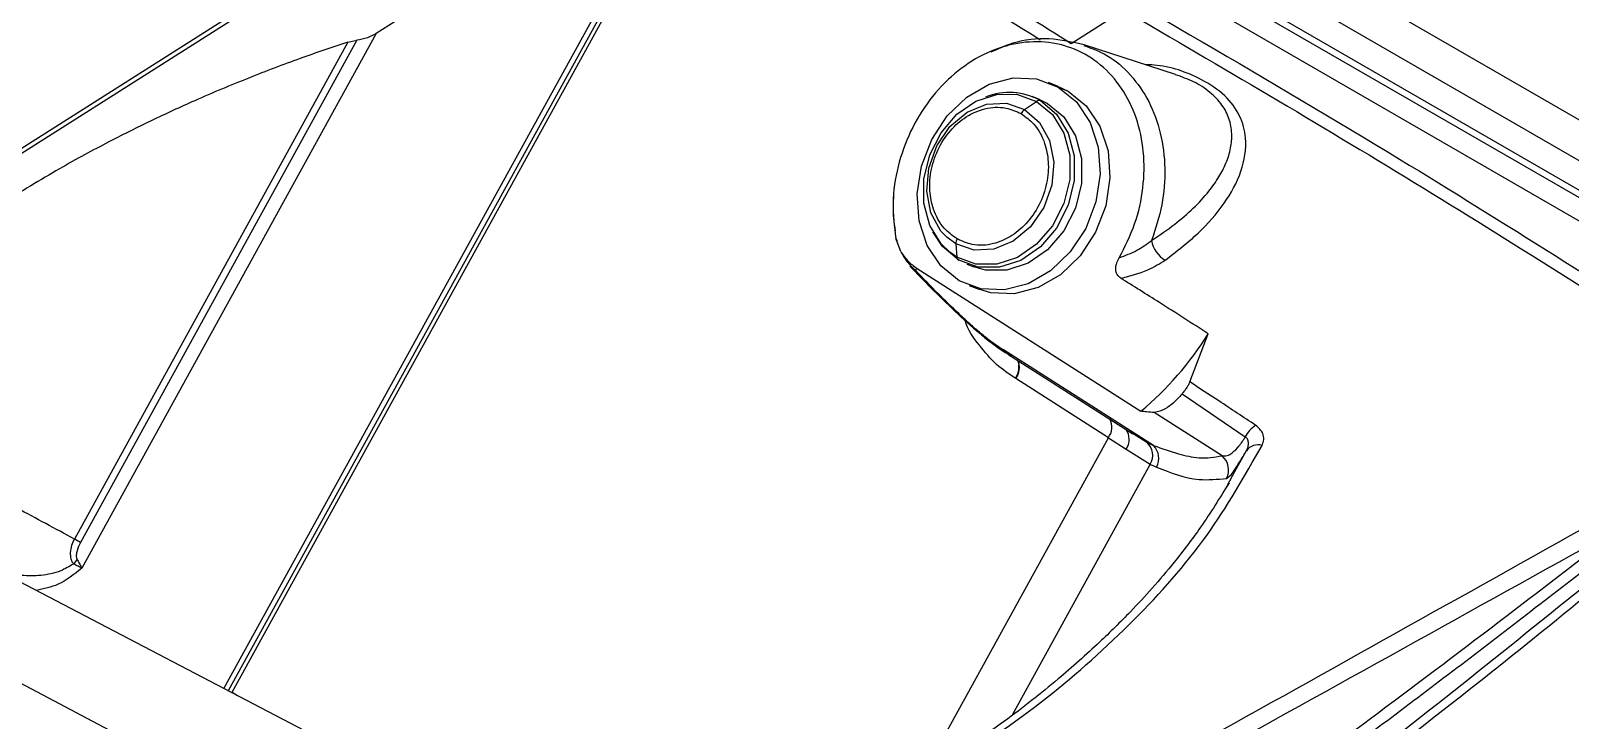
# Model space of a CAD drawing. Header units: millimetres. Extents: x -356 to 237, y 0 to 365.
# Drawn here: x -187.076 to -183.737, y 281.37 to 282.864 of the extents above; entities that cross this region are included whole.
import ezdxf

# ---------------------------------------------------------------- set-up
doc = ezdxf.new("R2010")
doc.units = ezdxf.units.MM

msp = doc.modelspace()

# ---------------------------------------------------------------- linework, layer by layer
at = {"color": 7, "linetype": 'Continuous', "lineweight": 25}
for p, q in [((-188.6248, 281.6404), (-185.0867, 283.8844)), ((-188.6124, 281.6373), (-185.0867, 283.8734)), ((-185.4734, 283.3997), (-186.3271, 282.8583)), ((-183.3581, 282.4633), (-184.8988, 283.3528)), ((-186.6391, 281.4302), (-185.6198, 283.2809)), ((-184.947, 283.2928), (-183.4063, 282.4034)), ((-186.657, 281.4385), (-185.648, 283.2705)), ((-185.6386, 283.2653), (-186.6475, 281.4335)), ((-183.4063, 282.3391), (-184.947, 283.2285)), ((-183.3896, 282.3133), (-184.9303, 283.2028)), ((-184.9645, 283.172), (-183.4341, 282.2886)), ((-184.7044, 282.9094), (-184.8196, 282.8364)), ((-186.3881, 282.8397), (-186.9814, 281.7625)), ((-186.3685, 282.844), (-186.9681, 281.7553)), ((-186.3271, 282.8583), (-186.9654, 281.6994)), ((-186.3881, 282.8397), (-186.3685, 282.844)), ((-184.5929, 282.7695), (-184.7913, 282.8338)), ((-185.0788, 282.7642), (-185.0855, 282.7593)), ((-184.8474, 282.7439), (-184.8687, 282.7523)), ((-184.8475, 282.7421), (-184.8262, 282.7337)), ((-184.8474, 282.7439), (-184.8262, 282.7337)), ((-184.9597, 282.7073), (-184.9204, 282.6937)), ((-184.9204, 282.6937), (-184.8943, 282.7114)), ((-184.888, 282.7155), (-184.9037, 282.7216)), ((-184.888, 282.7155), (-184.8705, 282.707)), ((-184.8705, 282.707), (-184.8862, 282.7132)), ((-185.1891, 282.3857), (-185.1996, 282.4143)), ((-185.1996, 282.4143), (-185.1969, 282.4088)), ((-185.0696, 282.4024), (-185.089, 282.4166)), ((-185.0673, 282.3736), (-185.0829, 282.3842)), ((-185.0696, 282.4024), (-185.0673, 282.3736)), ((-185.1537, 282.3492), (-184.6685, 282.0394)), ((-185.0459, 282.3587), (-185.0302, 282.3525)), ((-185.041, 282.3124), (-185.0197, 282.304)), ((-184.5622, 282.1031), (-184.522, 282.2074)), ((-184.6405, 281.9651), (-184.9663, 282.1724)), ((-184.9663, 282.1724), (-184.9541, 282.1629)), ((-184.9558, 282.1642), (-184.9663, 282.1724)), ((-184.9647, 282.1684), (-184.9547, 282.1623)), ((-184.9565, 282.1633), (-184.6855, 281.9909)), ((-184.9541, 282.1629), (-184.9494, 282.1592)), ((-184.7388, 281.9821), (-184.9397, 282.1108)), ((-184.579, 282.077), (-184.4418, 281.9838)), ((-184.4922, 281.9428), (-184.6393, 282.0367)), ((-185.1443, 281.2458), (-184.7388, 281.9821)), ((-184.7388, 281.9821), (-184.7003, 281.9573)), ((-184.6917, 281.9954), (-184.6853, 281.9914)), ((-184.6853, 281.9914), (-184.6552, 281.9725)), ((-184.7003, 281.9573), (-184.6478, 281.9246)), ((-184.4395, 281.9538), (-184.4648, 281.9081)), ((-184.6478, 281.9246), (-184.9474, 281.3806)), ((-184.4648, 281.9081), (-184.4812, 281.8784)), ((-187.6294, 281.7309), (-186.696, 281.2377)), ((-186.301, 281.2528), (-187.1573, 281.6995)), ((-186.6391, 281.4302), (-186.6279, 281.4233))]:
    msp.add_line(p, q, dxfattribs=at)
at = {"color": 7, "linetype": 'Continuous', "lineweight": 25, "flags": 128}
for points in [[(-185.0622, 282.3226), (-185.1018, 282.3547), (-185.1314, 282.3989), (-185.1489, 282.4522), (-185.1532, 282.511), (-185.144, 282.5712), (-185.1219, 282.6287), (-185.0884, 282.6798), (-185.0458, 282.7207), (-184.997, 282.7488), (-184.9454, 282.7622), (-184.8944, 282.7599), (-184.8475, 282.7421)], [(-184.8475, 282.7421), (-184.8079, 282.71), (-184.7784, 282.6658), (-184.7608, 282.6124), (-184.7565, 282.5537), (-184.7657, 282.4935), (-184.7878, 282.4359), (-184.8213, 282.3849), (-184.8639, 282.3439), (-184.9127, 282.3158), (-184.9643, 282.3025), (-185.0153, 282.3048), (-185.0622, 282.3226)], [(-185.0829, 282.3842), (-185.1017, 282.4023), (-185.1263, 282.4424), (-185.1391, 282.4906), (-185.1391, 282.543), (-185.1263, 282.5953), (-185.1017, 282.6434), (-185.0673, 282.6833), (-185.0259, 282.7118), (-184.9808, 282.7266), (-184.9381, 282.7269)], [(-185.089, 282.4166), (-185.1018, 282.4302), (-185.1235, 282.4696), (-185.1327, 282.5166), (-185.1284, 282.5667), (-185.111, 282.615), (-185.0823, 282.6568), (-185.045, 282.6879), (-185.0029, 282.7053), (-184.9599, 282.7073), (-184.9597, 282.7073)], [(-184.8943, 282.7114), (-184.8599, 282.6827), (-184.8353, 282.6426), (-184.8225, 282.5944), (-184.8225, 282.542), (-184.8353, 282.4897), (-184.8599, 282.4416), (-184.8944, 282.4017), (-184.9358, 282.3732), (-184.9808, 282.3584), (-185.0259, 282.3585), (-185.0673, 282.3736)], [(-184.8862, 282.7132), (-184.851, 282.6837), (-184.8258, 282.6427), (-184.8126, 282.5933), (-184.8126, 282.5396), (-184.8258, 282.486), (-184.851, 282.4368), (-184.8862, 282.3959), (-184.9286, 282.3667), (-184.9748, 282.3516), (-185.0209, 282.3517), (-185.0634, 282.3671)], [(-184.8705, 282.707), (-184.8353, 282.6776), (-184.8101, 282.6366), (-184.797, 282.5872), (-184.797, 282.5335), (-184.8101, 282.4799), (-184.8353, 282.4306), (-184.8706, 282.3898), (-184.913, 282.3606), (-184.9591, 282.3454), (-185.0053, 282.3456), (-185.0302, 282.3525)], [(-184.8262, 282.7337), (-184.7866, 282.7016), (-184.757, 282.6574), (-184.7395, 282.6041), (-184.7352, 282.5453), (-184.7444, 282.4851), (-184.7665, 282.4275), (-184.8, 282.3765), (-184.8426, 282.3356), (-184.8913, 282.3075), (-184.943, 282.2941), (-184.994, 282.2964), (-185.0197, 282.304)], [(-184.9381, 282.7269), (-184.9357, 282.7265), (-184.8943, 282.7114)], [(-184.9204, 282.6937), (-184.8882, 282.6659), (-184.8665, 282.6265), (-184.8573, 282.5795), (-184.8616, 282.5294), (-184.879, 282.4811), (-184.9077, 282.4393), (-184.945, 282.4082), (-184.9871, 282.3908), (-185.0301, 282.3888), (-185.0696, 282.4024)], [(-185.0634, 282.3671), (-185.0986, 282.3965), (-185.1195, 282.4282)]]:
    msp.add_lwpolyline(points, dxfattribs=at)
at = {"color": 7, "linetype": 'Continuous', "lineweight": 25}
for centre, radius, start, end in [((-184.9533, 282.5923), 0.1383, 60.9513, 111.9319), ((-184.8886, 282.7045), 0.00903, 74.6298, 129.4242), ((-184.9064, 282.6741), 0.0241, 125.6758, 153.7144), ((-185.0485, 282.4031), 0.0211, 151.3764, 182.0819), ((-184.5845, 282.4206), 0.0616, 190.1187, 239.9388), ((-185.0603, 282.3734), 0.00703, 178.8147, 243.8994), ((-185.1233, 282.5839), 0.7095, 309.8711, 327.9423), ((-184.9415, 282.2009), 0.0399, 217.585, 245.0643), ((-184.9694, 282.1341), 0.0378, 321.8617, 24.3055), ((-184.9563, 282.1381), 0.0238, 3.7854, 30.6144), ((-184.7706, 282.0054), 0.0394, 323.7736, 25.7273), ((-184.3859, 281.9565), 0.0622, 122.4043, 153.999), ((-184.7305, 281.9786), 0.037, 324.6884, 36.7286), ((-184.6811, 281.944), 0.0385, 329.8395, 47.7617), ((-184.6694, 281.9375), 0.04, 331.8443, 43.7012), ((-184.5178, 281.9123), 0.0398, 332.5975, 49.9636), ((-184.4139, 281.9349), 0.0318, 74.2057, 143.483), ((-187.588, 280.6241), 1.2899, 61.2757, 61.9475), ((-186.9014, 281.6505), 0.1002, 137.6842, 144.7398)]:
    msp.add_arc(centre, radius, start, end, dxfattribs=at)
for points, knots in [([(-184.8868, 282.8443), (-185.0111, 282.9227), (-185.2518, 283.0743), (-185.4999, 283.2136), (-185.6198, 283.2809)], [0, 0, 0, 0, 0.516562, 1, 1, 1, 1]), ([(-184.8196, 282.8364), (-184.9477, 282.917), (-185.2043, 283.0786), (-185.4685, 283.2275), (-185.6008, 283.302)], [0, 0, 0, 0, 0.499252, 1, 1, 1, 1]), ([(-184.9659, 283.089), (-184.6783, 282.9238), (-184.1609, 282.6267), (-183.6576, 282.3064), (-183.4341, 282.1642)], [0, 0, 0, 0, 0.555969, 1, 1, 1, 1]), ([(-184.7044, 282.9094), (-184.4941, 282.7861), (-184.0705, 282.538), (-183.6565, 282.2743), (-183.4481, 282.1415)], [0, 0, 0, 0, 0.496631, 1, 1, 1, 1]), ([(-186.3881, 282.8397), (-186.4228, 282.8281), (-186.4951, 282.8039), (-186.6059, 282.7616), (-186.7135, 282.7165), (-186.8122, 282.6711), (-186.9075, 282.6235), (-187.0134, 282.5668), (-187.0887, 282.5205), (-187.1298, 282.4953)], [0, 0, 0, 0, 0.133946, 0.27886, 0.434032, 0.560725, 0.676444, 0.823614, 1, 1, 1, 1]), ([(-186.3271, 282.8583), (-186.3333, 282.8549), (-186.3462, 282.8478), (-186.3608, 282.8453), (-186.3685, 282.844)], [0, 0, 0, 0, 0.476284, 1, 1, 1, 1]), ([(-184.7151, 282.3724), (-184.7029, 282.3964), (-184.6786, 282.4444), (-184.6614, 282.5231), (-184.6599, 282.6014), (-184.6754, 282.6754), (-184.7069, 282.7403), (-184.7529, 282.7923), (-184.8107, 282.8274), (-184.8763, 282.8431), (-184.9452, 282.8385), (-185.0129, 282.8143), (-185.0752, 282.7723), (-185.1286, 282.7154), (-185.1702, 282.6469), (-185.197, 282.571), (-185.2092, 282.4919), (-185.2028, 282.4399), (-185.1996, 282.4143)], [0, 0, 0, 0, 0.067468, 0.134767, 0.200387, 0.263151, 0.322862, 0.379893, 0.435175, 0.490208, 0.546874, 0.606358, 0.668905, 0.734026, 0.801089, 0.868732, 0.935382, 1, 1, 1, 1]), ([(-184.7912, 282.8337), (-184.8165, 282.8395), (-184.8674, 282.851), (-184.9382, 282.8432), (-184.9777, 282.8252), (-184.9933, 282.8181)], [0, 0, 0, 0, 0.373707, 0.752817, 1, 1, 1, 1]), ([(-184.7918, 282.8325), (-184.7748, 282.8262), (-184.7367, 282.8122), (-184.6879, 282.7692), (-184.6481, 282.7112), (-184.623, 282.6417), (-184.6138, 282.5655), (-184.6197, 282.4861), (-184.6366, 282.4354), (-184.6451, 282.4098)], [0, 0, 0, 0, 0.108056, 0.241913, 0.381086, 0.52719, 0.680187, 0.838622, 1, 1, 1, 1]), ([(-184.6153, 282.3673), (-184.5908, 282.386), (-184.5435, 282.4221), (-184.4867, 282.4868), (-184.4478, 282.5564), (-184.4363, 282.6246), (-184.4519, 282.6825), (-184.4858, 282.7275), (-184.5488, 282.7684), (-184.6102, 282.7892), (-184.6524, 282.7906), (-184.6588, 282.7909)], [0, 0, 0, 0, 0.148941, 0.286676, 0.412938, 0.530541, 0.609614, 0.696421, 0.79608, 0.96929, 1, 1, 1, 1]), ([(-184.6451, 282.4098), (-184.628, 282.4212), (-184.5962, 282.4425), (-184.5546, 282.4785), (-184.5225, 282.513), (-184.499, 282.546), (-184.4826, 282.5775), (-184.4726, 282.609), (-184.4697, 282.6421), (-184.4756, 282.6744), (-184.4919, 282.7057), (-184.5186, 282.733), (-184.5533, 282.7551), (-184.5798, 282.7645), (-184.593, 282.7692)], [0, 0, 0, 0, 0.1260869, 0.2343326, 0.3358605, 0.4139408, 0.4816292, 0.5523075, 0.6151491, 0.6832435, 0.7503279, 0.8281716, 0.9143717, 1, 1, 1, 1]), ([(-185.067, 282.4132), (-185.0768, 282.4203), (-185.0995, 282.4369), (-185.1193, 282.475), (-185.1278, 282.5194), (-185.1242, 282.5657), (-185.1077, 282.6123), (-185.0799, 282.6525), (-185.0452, 282.6811), (-185.0052, 282.6979), (-184.9637, 282.7008), (-184.9388, 282.6896), (-184.928, 282.6848)], [0, 0, 0, 0, 0.082297, 0.192333, 0.285189, 0.392487, 0.508061, 0.622086, 0.725508, 0.813891, 0.9191, 1, 1, 1, 1]), ([(-184.928, 282.6848), (-184.9183, 282.6777), (-184.8955, 282.6612), (-184.8757, 282.6231), (-184.8672, 282.5786), (-184.8708, 282.5324), (-184.8873, 282.4858), (-184.9151, 282.4456), (-184.9498, 282.417), (-184.9898, 282.4001), (-185.0313, 282.3973), (-185.0562, 282.4084), (-185.067, 282.4132)], [0, 0, 0, 0, 0.082289, 0.192325, 0.285193, 0.39249, 0.508066, 0.622091, 0.725509, 0.813889, 0.919099, 1, 1, 1, 1]), ([(-185.2047, 282.5081), (-185.2055, 282.4914), (-185.2066, 282.4653), (-185.2024, 282.4397), (-185.2009, 282.4305)], [0, 0, 0, 0, 0.6406728, 1, 1, 1, 1]), ([(-184.7151, 282.3724), (-184.7021, 282.3772), (-184.677, 282.3863), (-184.6555, 282.4021), (-184.6451, 282.4098)], [0, 0, 0, 0, 0.518232, 1, 1, 1, 1]), ([(-185.1891, 282.3857), (-185.1842, 282.3785), (-185.1745, 282.3642), (-185.1605, 282.3541), (-185.1537, 282.3492)], [0, 0, 0, 0, 0.508182, 1, 1, 1, 1]), ([(-185.1891, 282.3857), (-185.1843, 282.3772), (-185.1757, 282.362), (-185.1628, 282.3504), (-185.1572, 282.3454)], [0, 0, 0, 0, 0.563795, 1, 1, 1, 1]), ([(-185.1834, 282.3769), (-185.1828, 282.3757), (-185.1811, 282.3721), (-185.1788, 282.3688), (-185.1773, 282.3665)], [0, 0, 0, 0, 0.330629, 1, 1, 1, 1]), ([(-184.7119, 282.328), (-184.7135, 282.3291), (-184.7165, 282.3313), (-184.7199, 282.3359), (-184.7222, 282.3414), (-184.723, 282.3476), (-184.7225, 282.354), (-184.7203, 282.3626), (-184.7172, 282.3685), (-184.7151, 282.3724)], [0, 0, 0, 0, 0.11323, 0.224474, 0.343395, 0.469698, 0.59492, 0.733641, 1, 1, 1, 1]), ([(-185.1692, 282.3543), (-185.1539, 282.3383), (-185.1219, 282.3049), (-185.0715, 282.2557), (-185.0272, 282.2157), (-184.9914, 282.1866), (-184.9733, 282.1743), (-184.9647, 282.1684)], [0, 0, 0, 0, 0.239957, 0.501095, 0.763403, 0.886791, 1, 1, 1, 1]), ([(-185.1537, 282.3492), (-185.1543, 282.3485), (-185.1555, 282.3473), (-185.1567, 282.346), (-185.1572, 282.3454)], [0, 0, 0, 0, 0.545428, 1, 1, 1, 1]), ([(-184.9731, 282.1766), (-184.9792, 282.1807), (-184.9927, 282.1899), (-185.0136, 282.2067), (-185.0374, 282.2271), (-185.0694, 282.2566), (-185.11, 282.296), (-185.1409, 282.3283), (-185.1572, 282.3454)], [0, 0, 0, 0, 0.088061, 0.195574, 0.321392, 0.463992, 0.717515, 1, 1, 1, 1]), ([(-184.7119, 282.328), (-184.6919, 282.3328), (-184.6577, 282.3411), (-184.6278, 282.3596), (-184.6153, 282.3673)], [0, 0, 0, 0, 0.583865, 1, 1, 1, 1]), ([(-184.522, 282.2074), (-184.5573, 282.2301), (-184.6204, 282.2706), (-184.684, 282.3105), (-184.7119, 282.328)], [0, 0, 0, 0, 0.56014, 1, 1, 1, 1]), ([(-181.4201, 282.2116), (-182.2845, 281.6691), (-183.2107, 281.0878), (-184.202, 280.4728), (-184.3882, 280.3574), (-184.5745, 280.2421), (-184.7609, 280.1267), (-184.9477, 280.0119), (-185.1309, 279.8967), (-185.2947, 279.8025), (-185.4442, 279.7494), (-185.574, 279.7372), (-185.7032, 279.7102), (-185.8342, 279.6585), (-185.978, 279.5785), (-186.1308, 279.4652), (-186.2854, 279.3168), (-186.4299, 279.1457), (-186.5112, 279.0179), (-186.5523, 278.9533)], [0, 0, 0, 0, 0.498608, 0.534283, 0.569965, 0.605654, 0.64135, 0.677054, 0.712772, 0.747153, 0.769195, 0.78955, 0.810673, 0.833452, 0.858066, 0.890911, 0.926086, 0.962595, 1, 1, 1, 1]), ([(-181.42, 282.2094), (-182.2857, 281.6668), (-183.5157, 280.8958), (-184.8021, 280.0904), (-185.2782, 279.8012), (-185.4506, 279.7356), (-185.6261, 279.7223), (-185.7979, 279.665), (-185.9662, 279.5737), (-186.1293, 279.4512), (-186.2816, 279.3034), (-186.4238, 279.1334), (-186.5036, 279.0068), (-186.544, 278.9427)], [0, 0, 0, 0, 0.499417, 0.709662, 0.74202, 0.77164, 0.798727, 0.827516, 0.859408, 0.892006, 0.926865, 0.963017, 1, 1, 1, 1]), ([(-184.9397, 282.1108), (-184.9541, 282.1202), (-184.9841, 282.1401), (-185.0194, 282.1837), (-185.0447, 282.2161), (-185.049, 282.2362), (-185.049, 282.2363)], [0, 0, 0, 0, 0.3032234, 0.6348214, 0.9998011, 1, 1, 1, 1]), ([(-184.9663, 282.1724), (-184.9676, 282.1732), (-184.9699, 282.1745), (-184.9721, 282.1759), (-184.9731, 282.1766)], [0, 0, 0, 0, 0.54547, 1, 1, 1, 1]), ([(-184.9397, 282.1108), (-184.9372, 282.116), (-184.9328, 282.1252), (-184.9326, 282.1353), (-184.9326, 282.1396)], [0, 0, 0, 0, 0.569828, 1, 1, 1, 1]), ([(-184.9352, 282.1496), (-184.9345, 282.1481), (-184.933, 282.1449), (-184.9327, 282.1415), (-184.9326, 282.1396)], [0, 0, 0, 0, 0.477175, 1, 1, 1, 1]), ([(-184.579, 282.077), (-184.5821, 282.0734), (-184.5882, 282.0665), (-184.6001, 282.0555), (-184.6158, 282.0425), (-184.631, 282.0387), (-184.6393, 282.0367)], [0, 0, 0, 0, 0.189493, 0.375184, 0.657821, 1, 1, 1, 1]), ([(-184.5622, 282.1031), (-184.5631, 282.1011), (-184.5651, 282.0969), (-184.5689, 282.0904), (-184.5735, 282.0836), (-184.5771, 282.0792), (-184.579, 282.077)], [0, 0, 0, 0, 0.212849, 0.449079, 0.722084, 1, 1, 1, 1]), ([(-184.4193, 282.009), (-184.4459, 282.0267), (-184.4934, 282.0582), (-184.5412, 282.0894), (-184.5622, 282.1031)], [0, 0, 0, 0, 0.560165, 1, 1, 1, 1]), ([(-183.2487, 282.0424), (-183.8264, 281.7196), (-184.6312, 281.2701), (-185.663, 280.6944), (-186.116, 280.4396), (-186.3423, 280.3122)], [0, 0, 0, 0, 0.560114, 0.78017, 1, 1, 1, 1]), ([(-184.6393, 282.0367), (-184.6448, 282.0371), (-184.6545, 282.0378), (-184.6642, 282.0389), (-184.6685, 282.0394)], [0, 0, 0, 0, 0.563463, 1, 1, 1, 1]), ([(-184.4053, 281.9655), (-184.4037, 281.9697), (-184.4006, 281.9781), (-184.4036, 281.9955), (-184.4132, 282.0037), (-184.4193, 282.009)], [0, 0, 0, 0, 0.267088, 0.529837, 1, 1, 1, 1]), ([(-186.9814, 281.7625), (-187.0228, 281.7848), (-187.1018, 281.8275), (-187.215, 281.8875), (-187.3163, 281.9403), (-187.38, 281.9725), (-187.4096, 281.9874)], [0, 0, 0, 0, 0.291594, 0.557463, 0.794449, 1, 1, 1, 1]), ([(-184.6552, 281.9725), (-184.6524, 281.971), (-184.6476, 281.9684), (-184.6426, 281.9661), (-184.6405, 281.9651)], [0, 0, 0, 0, 0.570129, 1, 1, 1, 1]), ([(-184.4922, 281.9428), (-184.4884, 281.9427), (-184.4805, 281.9426), (-184.4676, 281.9506), (-184.4573, 281.9614), (-184.4483, 281.9734), (-184.444, 281.9803), (-184.4418, 281.9838)], [0, 0, 0, 0, 0.162659, 0.341869, 0.645132, 0.817956, 1, 1, 1, 1]), ([(-184.4418, 281.9838), (-184.4408, 281.9831), (-184.4387, 281.9818), (-184.4362, 281.9771), (-184.4351, 281.9703), (-184.436, 281.9618), (-184.4383, 281.9565), (-184.4395, 281.9538)], [0, 0, 0, 0, 0.111635, 0.2259533, 0.4721424, 0.7319698, 1, 1, 1, 1]), ([(-185.0919, 281.2629), (-185.0175, 281.3131), (-184.8728, 281.4105), (-184.6831, 281.5814), (-184.5209, 281.7622), (-184.4431, 281.8989), (-184.4053, 281.9655)], [0, 0, 0, 0, 0.270697, 0.526142, 0.769352, 1, 1, 1, 1]), ([(-184.6405, 281.9651), (-184.6226, 281.959), (-184.5905, 281.9479), (-184.5406, 281.9354), (-184.5088, 281.9402), (-184.4922, 281.9428)], [0, 0, 0, 0, 0.373271, 0.671666, 1, 1, 1, 1]), ([(-184.4825, 281.8939), (-184.48, 281.8957), (-184.4734, 281.9001), (-184.4646, 281.9128), (-184.4527, 281.9309), (-184.4443, 281.9455), (-184.4395, 281.9538)], [0, 0, 0, 0, 0.1223785, 0.3184566, 0.6140239, 1, 1, 1, 1]), ([(-184.6478, 281.9246), (-184.6452, 281.9234), (-184.6408, 281.9212), (-184.6361, 281.9194), (-184.6341, 281.9186)], [0, 0, 0, 0, 0.5642915, 1, 1, 1, 1]), ([(-184.6341, 281.9186), (-184.6039, 281.9066), (-184.5547, 281.8871), (-184.5025, 281.892), (-184.4825, 281.8939)], [0, 0, 0, 0, 0.615994, 1, 1, 1, 1]), ([(-184.4768, 281.8844), (-184.4969, 281.8519), (-184.5338, 281.7924), (-184.5912, 281.7172), (-184.6424, 281.6564), (-184.6963, 281.5986), (-184.7636, 281.5322), (-184.854, 281.4521), (-184.9713, 281.3594), (-185.0626, 281.299), (-185.1127, 281.2659)], [0, 0, 0, 0, 0.128096, 0.234401, 0.316782, 0.394423, 0.499256, 0.633351, 0.799117, 1, 1, 1, 1]), ([(-183.6206, 281.7904), (-183.7048, 281.7255), (-183.8818, 281.5891), (-184.1439, 281.3919), (-184.4159, 281.1896), (-184.6835, 280.9923), (-184.9569, 280.7926), (-185.2224, 280.5976), (-185.4857, 280.4103), (-185.7333, 280.2745), (-185.9461, 280.1531), (-186.1269, 280.0368), (-186.2891, 279.9141), (-186.4296, 279.783), (-186.5521, 279.6507), (-186.6683, 279.5066), (-186.7761, 279.3525), (-186.8745, 279.1907), (-186.962, 279.0232), (-187.0378, 278.8523), (-187.1007, 278.6798), (-187.1503, 278.5077), (-187.1857, 278.3381), (-187.2067, 278.1731), (-187.2126, 278.0151), (-187.204, 277.8658), (-187.1805, 277.7269), (-187.1427, 277.5998), (-187.0905, 277.4862), (-187.0248, 277.3874), (-186.9461, 277.3051), (-186.8557, 277.2404), (-186.7545, 277.1944), (-186.6438, 277.1674), (-186.5251, 277.1613), (-186.4249, 277.1689), (-186.3663, 277.1845), (-186.3482, 277.1894)], [0, 0, 0, 0, 0.04659, 0.097949, 0.143742, 0.195198, 0.243679, 0.29212, 0.339654, 0.385153, 0.415758, 0.447037, 0.479331, 0.504731, 0.531198, 0.558287, 0.585816, 0.613557, 0.641265, 0.668577, 0.695441, 0.721679, 0.747031, 0.771324, 0.794484, 0.816266, 0.836769, 0.856069, 0.874217, 0.891392, 0.907837, 0.923838, 0.939837, 0.956275, 0.973477, 0.991785, 1, 1, 1, 1]), ([(-186.3265, 280.2942), (-186.0255, 280.4594), (-185.4231, 280.79), (-184.5224, 281.2911), (-183.9212, 281.624), (-183.6206, 281.7904)], [0, 0, 0, 0, 0.333204, 0.666683, 1, 1, 1, 1]), ([(-186.8288, 277.284), (-186.8571, 277.2985), (-186.9379, 277.3397), (-187.0404, 277.4601), (-187.1291, 277.6312), (-187.1803, 277.8379), (-187.1947, 278.0702), (-187.1717, 278.3231), (-187.1125, 278.5875), (-187.0187, 278.8566), (-186.8939, 279.1207), (-186.7495, 279.3591), (-186.5952, 279.5669), (-186.4376, 279.7432), (-186.2712, 279.8972), (-186.0953, 280.0251), (-185.919, 280.1379), (-185.6962, 280.2649), (-185.4231, 280.4156), (-185.1268, 280.6356), (-184.8238, 280.8563), (-184.521, 281.0798), (-184.2182, 281.3053), (-183.9155, 281.5337), (-183.7153, 281.6889), (-183.6149, 281.7667)], [0, 0, 0, 0, 0.015151, 0.043239, 0.07368, 0.107159, 0.144381, 0.184781, 0.228419, 0.27393, 0.321059, 0.368177, 0.407242, 0.444936, 0.481352, 0.515661, 0.549011, 0.581618, 0.638568, 0.69824, 0.75821, 0.818307, 0.878586, 0.939125, 1, 1, 1, 1]), ([(-186.9814, 281.7625), (-186.9836, 281.7578), (-186.988, 281.7486), (-186.9908, 281.7337), (-186.9898, 281.7217), (-186.9869, 281.7132), (-186.9844, 281.7099), (-186.9831, 281.7083)], [0, 0, 0, 0, 0.2711, 0.534195, 0.781331, 0.894786, 1, 1, 1, 1]), ([(-186.9681, 281.7553), (-186.971, 281.7493), (-186.9753, 281.7404), (-186.9773, 281.7288), (-186.9773, 281.7222), (-186.976, 281.7192), (-186.9754, 281.7179)], [0, 0, 0, 0, 0.502932, 0.753757, 0.893013, 1, 1, 1, 1]), ([(-186.9033, 278.9577), (-186.8715, 279.0228), (-186.8079, 279.153), (-186.6937, 279.3369), (-186.5687, 279.5105), (-186.4336, 279.6682), (-186.2929, 279.8077), (-186.1258, 279.9436), (-185.9314, 280.0723), (-185.7158, 280.2065), (-185.4934, 280.326), (-185.1555, 280.5479), (-184.7121, 280.8855), (-184.1431, 281.3066), (-183.776, 281.6043), (-183.5923, 281.7533)], [0, 0, 0, 0, 0.0495683, 0.0990965, 0.1478825, 0.1958557, 0.2409606, 0.2832985, 0.3430113, 0.4003575, 0.456974, 0.5156638, 0.6766964, 0.8381689, 1, 1, 1, 1]), ([(-184.0834, 281.3366), (-183.9985, 281.4028), (-183.8288, 281.5353), (-183.6629, 281.6728), (-183.58, 281.7415)], [0, 0, 0, 0, 0.49969, 1, 1, 1, 1]), ([(-186.9831, 281.7083), (-186.9923, 281.7029), (-187.0141, 281.6901), (-187.0531, 281.6826), (-187.1014, 281.6817), (-187.1336, 281.6913), (-187.1525, 281.697)], [0, 0, 0, 0, 0.17997, 0.430825, 0.666177, 1, 1, 1, 1]), ([(-186.9654, 281.6994), (-186.9679, 281.7008), (-186.9738, 281.7039), (-186.9798, 281.7067), (-186.9831, 281.7083)], [0, 0, 0, 0, 0.441929, 1, 1, 1, 1]), ([(-186.9754, 281.7179), (-186.9752, 281.7176), (-186.9732, 281.7144), (-186.9695, 281.7084), (-186.9667, 281.7023), (-186.9654, 281.6994)], [0, 0, 0, 0, 0.058086, 0.540507, 1, 1, 1, 1]), ([(-186.9654, 281.6994), (-186.9818, 281.6861), (-187.011, 281.6622), (-187.0478, 281.6543), (-187.0639, 281.6508)], [0, 0, 0, 0, 0.559976, 1, 1, 1, 1])]:
    msp.add_open_spline(points, degree=3, knots=knots, dxfattribs=at)

doc.saveas('drawing.dxf')
